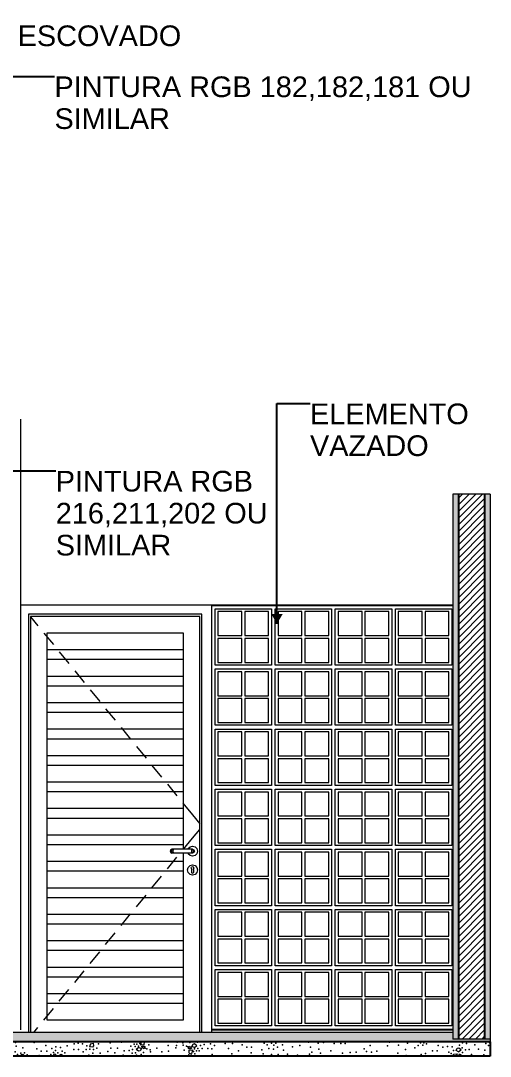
# Model space of a CAD drawing. Header units: metres. Extents: x -77 to 95, y 0 to 9.
# Drawn here: x -44.01 to -41.51, y -0.14 to 5.37 of the extents above; entities that cross this region are included whole.
import ezdxf

# ---------------------------------------------------------------- set-up
doc = ezdxf.new("R2010")
doc.units = ezdxf.units.M
doc.header["$MEASUREMENT"] = 0
for name, color, linetype, lineweight in [('0_Caneta_No__1', 7, 'Continuous', 35), ('0_Caneta_No__241', 7, 'Continuous', 13), ('Janelas Archicad_Caneta_No__3', 7, 'Continuous', 25), ('Janelas Archicad_Caneta_No__43', 44, 'Continuous', 0), ('LAJES.EST_Caneta_No__241', 7, 'Continuous', 13), ('LAJES.EST_Caneta_No__3', 7, 'Continuous', 25), ('PAREDE CONSTRUIR_Caneta_No__241', 7, 'Continuous', 13), ('PAREDE CONSTRUIR_Caneta_No__3', 7, 'Continuous', 25), ('PILARES.EST_Caneta_No__241', 7, 'Continuous', 13), ('Portas Archicad_Caneta_No__241', 7, 'Continuous', 13)]:
    doc.layers.add(name, color=color, linetype=linetype, lineweight=lineweight)
doc.layers.add('LAJES.EST', color=7, linetype='Continuous')
doc.layers.add('PAREDE CONSTRUIR', color=7, linetype='Continuous')
doc.layers.add('LAJES.EST_Caneta_No__95', color=7, linetype='Continuous', lineweight=0, true_color=0xaeaeae)
doc.styles.add('ESTILO_GERADO_1', font='arial.ttf')
doc.dimstyles.new('ESTILO_GERADO__3', dxfattribs={"dimtxt": 0.18, "dimasz": 0.057, "dimexe": 0.18, "dimexo": 0.0625, "dimgap": 0, "dimtad": 0, "dimtih": 1, "dimtoh": 1, "dimdec": 4, "dimzin": 0, "dimdsep": 46, "dimcen": 0.09, "dimadec": 0, "dimazin": 0, "dimtfac": 1, "dimtdec": 4, "dimtmove": 0, "dimatfit": 3, "dimldrblk": 'ARROWHEAD_16', "dimfxl": 0, "dimtolj": 1, "dimtzin": 0, "dimarcsym": 0})

# ---------------------------------------------------------------- blocks, each defined once
blk = doc.blocks.new('*X2')
at = {"layer": 'LAJES.EST_Caneta_No__241', "color": 7, "linetype": 'Continuous', "lineweight": 13}
for p, q in [((-43.6432, -0.0748), (-43.6474, -0.0919)), ((-43.6312, -0.0923), (-43.6474, -0.0919)), ((-43.6432, -0.0748), (-43.6287, -0.0718)), ((-43.6259, -0.0857), (-43.6312, -0.0923)), ((-43.6287, -0.0718), (-43.6259, -0.0857)), ((-43.3852, -0.0939), (-43.3988, -0.105)), ((-43.3861, -0.115), (-43.3988, -0.105)), ((-43.3852, -0.0939), (-43.3718, -0.1002)), ((-43.3718, -0.1002), (-43.378, -0.113)), ((-43.3751, -0.0821), (-43.3709, -0.065)), ((-43.3577, -0.0809), (-43.3751, -0.0821)), ((-43.3699, -0.0926), (-43.3686, -0.0874)), ((-43.3583, -0.1021), (-43.3699, -0.0926)), ((-43.3686, -0.0874), (-43.3527, -0.0881)), ((-43.3527, -0.0881), (-43.3583, -0.1021)), ((-43.357, -0.065), (-43.3577, -0.0809)), ((-43.1216, -0.1012), (-43.1159, -0.0872)), ((-43.1057, -0.102), (-43.1216, -0.1012)), ((-43.1173, -0.125), (-43.1166, -0.1084)), ((-43.1166, -0.1084), (-43.0992, -0.1073)), ((-43.1159, -0.0872), (-43.1044, -0.0967)), ((-43.1044, -0.0967), (-43.1057, -0.102)), ((-43.0992, -0.1073), (-43.1043, -0.1279)), ((-43.1025, -0.0891), (-43.0963, -0.0763)), ((-43.0891, -0.0955), (-43.1025, -0.0891)), ((-43.0963, -0.0763), (-43.0881, -0.0743)), ((-43.0891, -0.0955), (-43.0755, -0.0843)), ((-43.0881, -0.0743), (-43.0755, -0.0843)), ((-41.6963, -0.1109), (-41.6901, -0.0981)), ((-41.6901, -0.0981), (-41.682, -0.0961)), ((-41.6829, -0.1172), (-41.6693, -0.1061)), ((-41.682, -0.0961), (-41.6693, -0.1061)), ((-44.0151, -0.1415), (-44.0109, -0.1329)), ((-44.0109, -0.1329), (-44.0027, -0.1308)), ((-44.0027, -0.1308), (-43.9901, -0.1408)), ((-43.9909, -0.1415), (-43.9901, -0.1408)), ((-43.8434, -0.1402), (-43.8317, -0.129)), ((-43.8432, -0.1415), (-43.8434, -0.1402)), ((-43.8317, -0.129), (-43.8196, -0.1415)), ((-43.811, -0.1399), (-43.8, -0.1297)), ((-43.8082, -0.1415), (-43.811, -0.1399)), ((-43.8, -0.1297), (-43.795, -0.1318)), ((-43.795, -0.1318), (-43.7968, -0.1415)), ((-43.378, -0.113), (-43.3861, -0.115)), ((-43.1173, -0.125), (-43.1043, -0.1279)), ((-41.7109, -0.1415), (-41.7105, -0.1302)), ((-41.7105, -0.1302), (-41.6896, -0.1283)), ((-41.6829, -0.1172), (-41.6963, -0.1109)), ((-41.6896, -0.1283), (-41.6949, -0.1415)), ((-41.6828, -0.1415), (-41.6774, -0.1281)), ((-41.6774, -0.1281), (-41.6658, -0.1377)), ((-41.6658, -0.1377), (-41.6668, -0.1415))]:
    blk.add_line(p, q, dxfattribs=at)
for p in [(-44.356, -0.0756), (-44.3344, -0.0967), (-44.3284, -0.0703), (-44.3015, -0.0732), (-44.2886, -0.0881), (-44.2605, -0.0736), (-44.2159, -0.0736), (-44.2017, -0.107), (-44.1778, -0.1069), (-44.1533, -0.0862), (-44.1045, -0.0862), (-44.0985, -0.0729), (-44.0411, -0.068), (-44.0384, -0.0885), (-44.0027, -0.0963), (-43.9418, -0.0679), (-43.928, -0.1023), (-43.8805, -0.0849), (-43.8487, -0.1009), (-43.8265, -0.0905), (-43.8022, -0.0943), (-43.7725, -0.0652), (-43.766, -0.0867), (-43.7311, -0.1048), (-43.7296, -0.0756), (-43.7082, -0.0709), (-43.7069, -0.1046), (-43.6848, -0.0754), (-43.6664, -0.1051), (-43.6627, -0.0851), (-43.6468, -0.1031), (-43.6264, -0.105), (-43.6089, -0.0981), (-43.5998, -0.0755), (-43.5376, -0.0692), (-43.5343, -0.0991), (-43.4983, -0.0982), (-43.4775, -0.0671), (-43.4453, -0.0654), (-43.4367, -0.11), (-43.4272, -0.0885), (-43.4181, -0.106), (-43.4104, -0.0776), (-43.4039, -0.0892), (-43.3959, -0.0769), (-43.3863, -0.0879), (-43.3804, -0.0736), (-43.3508, -0.0982), (-43.3427, -0.1021), (-43.3311, -0.0802), (-43.3252, -0.1075), (-43.2893, -0.099), (-43.2291, -0.0845), (-43.1888, -0.0974), (-43.1848, -0.0836), (-43.1817, -0.0659), (-43.151, -0.0708), (-43.1491, -0.0818), (-43.1432, -0.1091), (-43.1316, -0.0872), (-43.1235, -0.0911), (-43.1138, -0.0686), (-43.088, -0.1015), (-43.0723, -0.0655), (-43.0704, -0.1002), (-43.0562, -0.0833), (-43.0471, -0.1009), (-43.0375, -0.0794), (-43.0186, -0.1002), (-43.0038, -0.075), (-42.9973, -0.1024), (-42.9815, -0.085), (-42.9251, -0.0743), (-42.908, -0.1003), (-42.8863, -0.0728), (-42.8353, -0.0804), (-42.8099, -0.0938), (-42.7857, -0.0936), (-42.7295, -0.1071), (-42.7172, -0.0713), (-42.7019, -0.0798), (-42.6933, -0.0996), (-42.6795, -0.071), (-42.669, -0.1033), (-42.6661, -0.0824), (-42.6555, -0.0724), (-42.6468, -0.0929), (-42.6204, -0.08), (-42.615, -0.1089), (-42.5676, -0.0915), (-42.5288, -0.0837), (-42.4813, -0.0667), (-42.4716, -0.093), (-42.4308, -0.0709), (-42.4264, -0.1031), (-42.4015, -0.0676), (-42.346, -0.074), (-42.3105, -0.0733), (-42.2866, -0.0732), (-42.1857, -0.1012), (-42.1539, -0.0835), (-42.0608, -0.0857), (-42.0511, -0.0662), (-42.0031, -0.0819), (-41.966, -0.1062), (-41.9551, -0.0715), (-41.9149, -0.0971), (-41.8984, -0.0842), (-41.8851, -0.0703), (-41.8725, -0.0832), (-41.8682, -0.0699), (-41.8531, -0.0757), (-41.792, -0.085), (-41.7675, -0.0931), (-41.7413, -0.089), (-41.7171, -0.0905), (-41.6781, -0.083), (-41.663, -0.0969), (-41.6624, -0.0691), (-41.6462, -0.1071), (-41.6407, -0.074), (-41.6263, -0.106), (-41.5965, -0.0811), (-41.5772, -0.1032), (-41.5426, -0.1098), (-41.5373, -0.0726), (-41.523, -0.0833), (-41.5188, -0.0687), (-44.357, -0.1238), (-44.3486, -0.1407), (-44.3405, -0.1292), (-44.3155, -0.1361), (-44.2444, -0.1201), (-44.2004, -0.1353), (-44.1465, -0.1415), (-44.0728, -0.1218), (-44.053, -0.1387), (-44.0435, -0.1184), (-44.0317, -0.1317), (-44.0135, -0.1254), (-43.993, -0.1227), (-43.9799, -0.1345), (-43.9155, -0.1379), (-43.9043, -0.1144), (-43.8752, -0.1139), (-43.8541, -0.1329), (-43.8401, -0.1215), (-43.8294, -0.1114), (-43.8161, -0.1229), (-43.7936, -0.114), (-43.7783, -0.1225), (-43.7175, -0.1399), (-43.6816, -0.118), (-43.6508, -0.1348), (-43.6306, -0.1256), (-43.5918, -0.1241), (-43.5501, -0.1166), (-43.5131, -0.1234), (-43.4889, -0.1405), (-43.4681, -0.1353), (-43.4628, -0.1119), (-43.4216, -0.1395), (-43.4213, -0.1244), (-43.402, -0.1238), (-43.3975, -0.1364), (-43.3735, -0.1313), (-43.3605, -0.1208), (-43.3233, -0.1185), (-43.2631, -0.1183), (-43.2264, -0.1139), (-43.1194, -0.1333), (-43.1073, -0.1364), (-43.0939, -0.1157), (-43.0864, -0.1279), (-43.0783, -0.1124), (-43.0639, -0.1118), (-42.994, -0.1323), (-42.97, -0.1388), (-42.952, -0.1394), (-42.8894, -0.1283), (-42.8541, -0.1133), (-42.7873, -0.1227), (-42.7231, -0.1286), (-42.6783, -0.1321), (-42.6434, -0.132), (-42.5942, -0.1304), (-42.5398, -0.135), (-42.5154, -0.1388), (-42.4758, -0.1303), (-42.4644, -0.119), (-42.4184, -0.1254), (-42.3986, -0.1408), (-42.3635, -0.1122), (-42.3522, -0.1393), (-42.301, -0.1248), (-42.2606, -0.121), (-42.2286, -0.1188), (-42.1728, -0.1162), (-42.1459, -0.119), (-42.1182, -0.1137), (-42.0065, -0.1251), (-41.9626, -0.1381), (-41.8815, -0.132), (-41.8592, -0.1273), (-41.8211, -0.113), (-41.7975, -0.1131), (-41.7777, -0.1401), (-41.7355, -0.1188), (-41.7215, -0.1272), (-41.7094, -0.1116), (-41.6612, -0.1208), (-41.6141, -0.132), (-41.5481, -0.1333)]:
    blk.add_point(p, dxfattribs=at)
blk = doc.blocks.new('ARROWHEAD_16')
at = {"linetype": 'Continuous', "lineweight": 0}
blk.add_hatch(color=0, dxfattribs=at).paths.add_polyline_path([(-0.9093, 0.525), (0, 0), (-0.9093, -0.525)])
at = {"color": 0, "linetype": 'Continuous', "lineweight": 0}
blk.add_line((0, 0), (-1, 0), dxfattribs=at)

msp = doc.modelspace()

# ---------------------------------------------------------------- hatches: boundary and pattern name
at = {"layer": 'LAJES.EST_Caneta_No__95', "linetype": 'Continuous', "lineweight": 0, "true_color": 0xaeaeae}
msp.add_hatch(color=253, dxfattribs=at).paths.add_polyline_path([(-44.3609, -0.065), (-41.514, -0.065), (-41.514, -0.05), (-41.714, -0.05), (-41.714, -0.015), (-44.3609, -0.015)])
at = {"layer": 'PAREDE CONSTRUIR', "linetype": 'Continuous', "lineweight": 0, "true_color": 0xffffff}
for points in [[(-41.714, -0.05), (-41.684, -0.05), (-41.684, 2.85), (-41.714, 2.85)], [(-41.544, -0.05), (-41.514, -0.05), (-41.514, 2.85), (-41.544, 2.85)]]:
    msp.add_hatch(color=7, dxfattribs=at).paths.add_polyline_path(points)
at = {"layer": 'PAREDE CONSTRUIR', "linetype": 'Continuous', "lineweight": 0, "true_color": 0x000000}
h = msp.add_hatch(dxfattribs=at)
h.set_pattern_fill('common_brick_0001', color=18, style=0, pattern_type=2)
h.set_pattern_definition([(45, (0, 0), (-0.01767767, 0.01767767), [])])
h.paths.add_polyline_path([(-41.684, 2.85), (-41.684, -0.05), (-41.544, -0.05), (-41.544, 2.85)])

# ---------------------------------------------------------------- linework, layer by layer
at = {"layer": 'Janelas Archicad_Caneta_No__3', "color": 7, "linetype": 'Continuous', "lineweight": 25}
for p, q in [((-42.9991, 2.26), (-41.714, 2.26)), ((-41.714, 0), (-42.9991, 0))]:
    msp.add_line(p, q, dxfattribs=at)
at = {"layer": 'Janelas Archicad_Caneta_No__43', "color": 44, "linetype": 'Continuous', "lineweight": 0}
for p, q in [((-42.9791, 1.94), (-42.9791, 2.24)), ((-42.9791, 2.24), (-42.6791, 2.24)), ((-42.8366, 2.225), (-42.9641, 2.225)), ((-42.9641, 2.225), (-42.9641, 2.0975)), ((-42.8366, 2.0975), (-42.8366, 2.225)), ((-42.6941, 2.225), (-42.8216, 2.225)), ((-42.8216, 2.225), (-42.8216, 2.0975)), ((-42.6941, 2.0975), (-42.6941, 2.225)), ((-42.6791, 2.24), (-42.6791, 1.94)), ((-42.6591, 1.94), (-42.6591, 2.24)), ((-42.6591, 2.24), (-42.3591, 2.24)), ((-42.5166, 2.225), (-42.6441, 2.225)), ((-42.6441, 2.225), (-42.6441, 2.0975)), ((-42.5166, 2.0975), (-42.5166, 2.225)), ((-42.3741, 2.225), (-42.5016, 2.225)), ((-42.5016, 2.225), (-42.5016, 2.0975)), ((-42.3741, 2.0975), (-42.3741, 2.225)), ((-42.3591, 2.24), (-42.3591, 1.94)), ((-42.3391, 1.94), (-42.3391, 2.24)), ((-42.3391, 2.24), (-42.0391, 2.24)), ((-42.1966, 2.225), (-42.3241, 2.225)), ((-42.3241, 2.225), (-42.3241, 2.0975)), ((-42.1966, 2.0975), (-42.1966, 2.225)), ((-42.0541, 2.225), (-42.1816, 2.225)), ((-42.1816, 2.225), (-42.1816, 2.0975)), ((-42.0541, 2.0975), (-42.0541, 2.225)), ((-42.0391, 2.24), (-42.0391, 1.94)), ((-42.0191, 1.94), (-42.0191, 2.24)), ((-42.0191, 2.24), (-41.7191, 2.24)), ((-41.8766, 2.225), (-42.0041, 2.225)), ((-42.0041, 2.225), (-42.0041, 2.0975)), ((-41.8766, 2.0975), (-41.8766, 2.225)), ((-41.7341, 2.225), (-41.8616, 2.225)), ((-41.8616, 2.225), (-41.8616, 2.0975)), ((-41.7341, 2.0975), (-41.7341, 2.225)), ((-41.7191, 2.24), (-41.7191, 1.94)), ((-42.9641, 2.0975), (-42.8366, 2.0975)), ((-42.8216, 2.0975), (-42.6941, 2.0975)), ((-42.6441, 2.0975), (-42.5166, 2.0975)), ((-42.5016, 2.0975), (-42.3741, 2.0975)), ((-42.3241, 2.0975), (-42.1966, 2.0975)), ((-42.1816, 2.0975), (-42.0541, 2.0975)), ((-42.0041, 2.0975), (-41.8766, 2.0975)), ((-41.8616, 2.0975), (-41.7341, 2.0975)), ((-42.8366, 2.0825), (-42.9641, 2.0825)), ((-42.9641, 2.0825), (-42.9641, 1.955)), ((-42.8366, 1.955), (-42.8366, 2.0825)), ((-42.6941, 2.0825), (-42.8216, 2.0825)), ((-42.8216, 2.0825), (-42.8216, 1.955)), ((-42.6941, 1.955), (-42.6941, 2.0825)), ((-42.5166, 2.0825), (-42.6441, 2.0825)), ((-42.6441, 2.0825), (-42.6441, 1.955)), ((-42.5166, 1.955), (-42.5166, 2.0825)), ((-42.3741, 2.0825), (-42.5016, 2.0825)), ((-42.5016, 2.0825), (-42.5016, 1.955)), ((-42.3741, 1.955), (-42.3741, 2.0825)), ((-42.1966, 2.0825), (-42.3241, 2.0825)), ((-42.3241, 2.0825), (-42.3241, 1.955)), ((-42.1966, 1.955), (-42.1966, 2.0825)), ((-42.0541, 2.0825), (-42.1816, 2.0825)), ((-42.1816, 2.0825), (-42.1816, 1.955)), ((-42.0541, 1.955), (-42.0541, 2.0825)), ((-41.8766, 2.0825), (-42.0041, 2.0825)), ((-42.0041, 2.0825), (-42.0041, 1.955)), ((-41.8766, 1.955), (-41.8766, 2.0825)), ((-41.7341, 2.0825), (-41.8616, 2.0825)), ((-41.8616, 2.0825), (-41.8616, 1.955)), ((-41.7341, 1.955), (-41.7341, 2.0825)), ((-42.6791, 1.94), (-42.9791, 1.94)), ((-42.9641, 1.955), (-42.8366, 1.955)), ((-42.8216, 1.955), (-42.6941, 1.955)), ((-42.3591, 1.94), (-42.6591, 1.94)), ((-42.6441, 1.955), (-42.5166, 1.955)), ((-42.5016, 1.955), (-42.3741, 1.955)), ((-42.0391, 1.94), (-42.3391, 1.94)), ((-42.3241, 1.955), (-42.1966, 1.955)), ((-42.1816, 1.955), (-42.0541, 1.955)), ((-41.7191, 1.94), (-42.0191, 1.94)), ((-42.0041, 1.955), (-41.8766, 1.955)), ((-41.8616, 1.955), (-41.7341, 1.955)), ((-42.9791, 1.62), (-42.9791, 1.92)), ((-42.9791, 1.92), (-42.6791, 1.92)), ((-42.8366, 1.905), (-42.9641, 1.905)), ((-42.9641, 1.905), (-42.9641, 1.7775)), ((-42.8366, 1.7775), (-42.8366, 1.905)), ((-42.6941, 1.905), (-42.8216, 1.905)), ((-42.8216, 1.905), (-42.8216, 1.7775)), ((-42.6941, 1.7775), (-42.6941, 1.905)), ((-42.6791, 1.92), (-42.6791, 1.62)), ((-42.6591, 1.62), (-42.6591, 1.92)), ((-42.6591, 1.92), (-42.3591, 1.92)), ((-42.5166, 1.905), (-42.6441, 1.905)), ((-42.6441, 1.905), (-42.6441, 1.7775)), ((-42.5166, 1.7775), (-42.5166, 1.905)), ((-42.3741, 1.905), (-42.5016, 1.905)), ((-42.5016, 1.905), (-42.5016, 1.7775)), ((-42.3741, 1.7775), (-42.3741, 1.905)), ((-42.3591, 1.92), (-42.3591, 1.62)), ((-42.3391, 1.62), (-42.3391, 1.92)), ((-42.3391, 1.92), (-42.0391, 1.92)), ((-42.1966, 1.905), (-42.3241, 1.905)), ((-42.3241, 1.905), (-42.3241, 1.7775)), ((-42.1966, 1.7775), (-42.1966, 1.905)), ((-42.0541, 1.905), (-42.1816, 1.905)), ((-42.1816, 1.905), (-42.1816, 1.7775)), ((-42.0541, 1.7775), (-42.0541, 1.905)), ((-42.0391, 1.92), (-42.0391, 1.62)), ((-42.0191, 1.62), (-42.0191, 1.92)), ((-42.0191, 1.92), (-41.7191, 1.92)), ((-41.8766, 1.905), (-42.0041, 1.905)), ((-42.0041, 1.905), (-42.0041, 1.7775)), ((-41.8766, 1.7775), (-41.8766, 1.905)), ((-41.7341, 1.905), (-41.8616, 1.905)), ((-41.8616, 1.905), (-41.8616, 1.7775)), ((-41.7341, 1.7775), (-41.7341, 1.905)), ((-41.7191, 1.92), (-41.7191, 1.62)), ((-42.9641, 1.7775), (-42.8366, 1.7775)), ((-42.8216, 1.7775), (-42.6941, 1.7775)), ((-42.6441, 1.7775), (-42.5166, 1.7775)), ((-42.5016, 1.7775), (-42.3741, 1.7775)), ((-42.3241, 1.7775), (-42.1966, 1.7775)), ((-42.1816, 1.7775), (-42.0541, 1.7775)), ((-42.0041, 1.7775), (-41.8766, 1.7775)), ((-41.8616, 1.7775), (-41.7341, 1.7775)), ((-42.8366, 1.7625), (-42.9641, 1.7625)), ((-42.9641, 1.7625), (-42.9641, 1.635)), ((-42.8366, 1.635), (-42.8366, 1.7625)), ((-42.6941, 1.7625), (-42.8216, 1.7625)), ((-42.8216, 1.7625), (-42.8216, 1.635)), ((-42.6941, 1.635), (-42.6941, 1.7625)), ((-42.5166, 1.7625), (-42.6441, 1.7625)), ((-42.6441, 1.7625), (-42.6441, 1.635)), ((-42.5166, 1.635), (-42.5166, 1.7625)), ((-42.3741, 1.7625), (-42.5016, 1.7625)), ((-42.5016, 1.7625), (-42.5016, 1.635)), ((-42.3741, 1.635), (-42.3741, 1.7625)), ((-42.1966, 1.7625), (-42.3241, 1.7625)), ((-42.3241, 1.7625), (-42.3241, 1.635)), ((-42.1966, 1.635), (-42.1966, 1.7625)), ((-42.0541, 1.7625), (-42.1816, 1.7625)), ((-42.1816, 1.7625), (-42.1816, 1.635)), ((-42.0541, 1.635), (-42.0541, 1.7625)), ((-41.8766, 1.7625), (-42.0041, 1.7625)), ((-42.0041, 1.7625), (-42.0041, 1.635)), ((-41.8766, 1.635), (-41.8766, 1.7625)), ((-41.7341, 1.7625), (-41.8616, 1.7625)), ((-41.8616, 1.7625), (-41.8616, 1.635)), ((-41.7341, 1.635), (-41.7341, 1.7625)), ((-42.6791, 1.62), (-42.9791, 1.62)), ((-42.9791, 1.3), (-42.9791, 1.6)), ((-42.9791, 1.6), (-42.6791, 1.6)), ((-42.9641, 1.635), (-42.8366, 1.635)), ((-42.8216, 1.635), (-42.6941, 1.635)), ((-42.6791, 1.6), (-42.6791, 1.3)), ((-42.3591, 1.62), (-42.6591, 1.62)), ((-42.6591, 1.3), (-42.6591, 1.6)), ((-42.6591, 1.6), (-42.3591, 1.6)), ((-42.6441, 1.635), (-42.5166, 1.635)), ((-42.5016, 1.635), (-42.3741, 1.635)), ((-42.3591, 1.6), (-42.3591, 1.3)), ((-42.0391, 1.62), (-42.3391, 1.62)), ((-42.3391, 1.3), (-42.3391, 1.6)), ((-42.3391, 1.6), (-42.0391, 1.6)), ((-42.3241, 1.635), (-42.1966, 1.635)), ((-42.1816, 1.635), (-42.0541, 1.635)), ((-42.0391, 1.6), (-42.0391, 1.3)), ((-41.7191, 1.62), (-42.0191, 1.62)), ((-42.0191, 1.3), (-42.0191, 1.6)), ((-42.0191, 1.6), (-41.7191, 1.6)), ((-42.0041, 1.635), (-41.8766, 1.635)), ((-41.8616, 1.635), (-41.7341, 1.635)), ((-41.7191, 1.6), (-41.7191, 1.3)), ((-42.8366, 1.585), (-42.9641, 1.585)), ((-42.9641, 1.585), (-42.9641, 1.4575)), ((-42.8366, 1.4575), (-42.8366, 1.585)), ((-42.6941, 1.585), (-42.8216, 1.585)), ((-42.8216, 1.585), (-42.8216, 1.4575)), ((-42.6941, 1.4575), (-42.6941, 1.585)), ((-42.5166, 1.585), (-42.6441, 1.585)), ((-42.6441, 1.585), (-42.6441, 1.4575)), ((-42.5166, 1.4575), (-42.5166, 1.585)), ((-42.3741, 1.585), (-42.5016, 1.585)), ((-42.5016, 1.585), (-42.5016, 1.4575)), ((-42.3741, 1.4575), (-42.3741, 1.585)), ((-42.1966, 1.585), (-42.3241, 1.585)), ((-42.3241, 1.585), (-42.3241, 1.4575)), ((-42.1966, 1.4575), (-42.1966, 1.585)), ((-42.0541, 1.585), (-42.1816, 1.585)), ((-42.1816, 1.585), (-42.1816, 1.4575)), ((-42.0541, 1.4575), (-42.0541, 1.585)), ((-41.8766, 1.585), (-42.0041, 1.585)), ((-42.0041, 1.585), (-42.0041, 1.4575)), ((-41.8766, 1.4575), (-41.8766, 1.585)), ((-41.7341, 1.585), (-41.8616, 1.585)), ((-41.8616, 1.585), (-41.8616, 1.4575)), ((-41.7341, 1.4575), (-41.7341, 1.585)), ((-42.9641, 1.4575), (-42.8366, 1.4575)), ((-42.8366, 1.4425), (-42.9641, 1.4425)), ((-42.9641, 1.4425), (-42.9641, 1.315)), ((-42.8366, 1.315), (-42.8366, 1.4425)), ((-42.8216, 1.4575), (-42.6941, 1.4575)), ((-42.6941, 1.4425), (-42.8216, 1.4425)), ((-42.8216, 1.4425), (-42.8216, 1.315)), ((-42.6941, 1.315), (-42.6941, 1.4425)), ((-42.6441, 1.4575), (-42.5166, 1.4575)), ((-42.5166, 1.4425), (-42.6441, 1.4425)), ((-42.6441, 1.4425), (-42.6441, 1.315)), ((-42.5166, 1.315), (-42.5166, 1.4425)), ((-42.5016, 1.4575), (-42.3741, 1.4575)), ((-42.3741, 1.4425), (-42.5016, 1.4425)), ((-42.5016, 1.4425), (-42.5016, 1.315)), ((-42.3741, 1.315), (-42.3741, 1.4425)), ((-42.3241, 1.4575), (-42.1966, 1.4575)), ((-42.1966, 1.4425), (-42.3241, 1.4425)), ((-42.3241, 1.4425), (-42.3241, 1.315)), ((-42.1966, 1.315), (-42.1966, 1.4425)), ((-42.1816, 1.4575), (-42.0541, 1.4575)), ((-42.0541, 1.4425), (-42.1816, 1.4425)), ((-42.1816, 1.4425), (-42.1816, 1.315)), ((-42.0541, 1.315), (-42.0541, 1.4425)), ((-42.0041, 1.4575), (-41.8766, 1.4575)), ((-41.8766, 1.4425), (-42.0041, 1.4425)), ((-42.0041, 1.4425), (-42.0041, 1.315)), ((-41.8766, 1.315), (-41.8766, 1.4425)), ((-41.8616, 1.4575), (-41.7341, 1.4575)), ((-41.7341, 1.4425), (-41.8616, 1.4425)), ((-41.8616, 1.4425), (-41.8616, 1.315)), ((-41.7341, 1.315), (-41.7341, 1.4425)), ((-42.6791, 1.3), (-42.9791, 1.3)), ((-42.9791, 0.98), (-42.9791, 1.28)), ((-42.9791, 1.28), (-42.6791, 1.28)), ((-42.9641, 1.315), (-42.8366, 1.315)), ((-42.8216, 1.315), (-42.6941, 1.315)), ((-42.6791, 1.28), (-42.6791, 0.98)), ((-42.3591, 1.3), (-42.6591, 1.3)), ((-42.6591, 0.98), (-42.6591, 1.28)), ((-42.6591, 1.28), (-42.3591, 1.28)), ((-42.6441, 1.315), (-42.5166, 1.315)), ((-42.5016, 1.315), (-42.3741, 1.315)), ((-42.3591, 1.28), (-42.3591, 0.98)), ((-42.0391, 1.3), (-42.3391, 1.3)), ((-42.3391, 0.98), (-42.3391, 1.28)), ((-42.3391, 1.28), (-42.0391, 1.28)), ((-42.3241, 1.315), (-42.1966, 1.315)), ((-42.1816, 1.315), (-42.0541, 1.315)), ((-42.0391, 1.28), (-42.0391, 0.98)), ((-41.7191, 1.3), (-42.0191, 1.3)), ((-42.0191, 0.98), (-42.0191, 1.28)), ((-42.0191, 1.28), (-41.7191, 1.28)), ((-42.0041, 1.315), (-41.8766, 1.315)), ((-41.8616, 1.315), (-41.7341, 1.315)), ((-41.7191, 1.28), (-41.7191, 0.98)), ((-42.8366, 1.265), (-42.9641, 1.265)), ((-42.9641, 1.265), (-42.9641, 1.1375)), ((-42.8366, 1.1375), (-42.8366, 1.265)), ((-42.6941, 1.265), (-42.8216, 1.265)), ((-42.8216, 1.265), (-42.8216, 1.1375)), ((-42.6941, 1.1375), (-42.6941, 1.265)), ((-42.5166, 1.265), (-42.6441, 1.265)), ((-42.6441, 1.265), (-42.6441, 1.1375)), ((-42.5166, 1.1375), (-42.5166, 1.265)), ((-42.3741, 1.265), (-42.5016, 1.265)), ((-42.5016, 1.265), (-42.5016, 1.1375)), ((-42.3741, 1.1375), (-42.3741, 1.265)), ((-42.1966, 1.265), (-42.3241, 1.265)), ((-42.3241, 1.265), (-42.3241, 1.1375)), ((-42.1966, 1.1375), (-42.1966, 1.265)), ((-42.0541, 1.265), (-42.1816, 1.265)), ((-42.1816, 1.265), (-42.1816, 1.1375)), ((-42.0541, 1.1375), (-42.0541, 1.265)), ((-41.8766, 1.265), (-42.0041, 1.265)), ((-42.0041, 1.265), (-42.0041, 1.1375)), ((-41.8766, 1.1375), (-41.8766, 1.265)), ((-41.7341, 1.265), (-41.8616, 1.265)), ((-41.8616, 1.265), (-41.8616, 1.1375)), ((-41.7341, 1.1375), (-41.7341, 1.265)), ((-42.9641, 1.1375), (-42.8366, 1.1375)), ((-42.8366, 1.1225), (-42.9641, 1.1225)), ((-42.9641, 1.1225), (-42.9641, 0.995)), ((-42.8366, 0.995), (-42.8366, 1.1225)), ((-42.8216, 1.1375), (-42.6941, 1.1375)), ((-42.6941, 1.1225), (-42.8216, 1.1225)), ((-42.8216, 1.1225), (-42.8216, 0.995)), ((-42.6941, 0.995), (-42.6941, 1.1225)), ((-42.6441, 1.1375), (-42.5166, 1.1375)), ((-42.5166, 1.1225), (-42.6441, 1.1225)), ((-42.6441, 1.1225), (-42.6441, 0.995)), ((-42.5166, 0.995), (-42.5166, 1.1225)), ((-42.5016, 1.1375), (-42.3741, 1.1375)), ((-42.3741, 1.1225), (-42.5016, 1.1225)), ((-42.5016, 1.1225), (-42.5016, 0.995)), ((-42.3741, 0.995), (-42.3741, 1.1225)), ((-42.3241, 1.1375), (-42.1966, 1.1375)), ((-42.1966, 1.1225), (-42.3241, 1.1225)), ((-42.3241, 1.1225), (-42.3241, 0.995)), ((-42.1966, 0.995), (-42.1966, 1.1225)), ((-42.1816, 1.1375), (-42.0541, 1.1375)), ((-42.0541, 1.1225), (-42.1816, 1.1225)), ((-42.1816, 1.1225), (-42.1816, 0.995)), ((-42.0541, 0.995), (-42.0541, 1.1225)), ((-42.0041, 1.1375), (-41.8766, 1.1375)), ((-41.8766, 1.1225), (-42.0041, 1.1225)), ((-42.0041, 1.1225), (-42.0041, 0.995)), ((-41.8766, 0.995), (-41.8766, 1.1225)), ((-41.8616, 1.1375), (-41.7341, 1.1375)), ((-41.7341, 1.1225), (-41.8616, 1.1225)), ((-41.8616, 1.1225), (-41.8616, 0.995)), ((-41.7341, 0.995), (-41.7341, 1.1225)), ((-42.9641, 0.995), (-42.8366, 0.995)), ((-42.8216, 0.995), (-42.6941, 0.995)), ((-42.6441, 0.995), (-42.5166, 0.995)), ((-42.5016, 0.995), (-42.3741, 0.995)), ((-42.3241, 0.995), (-42.1966, 0.995)), ((-42.1816, 0.995), (-42.0541, 0.995)), ((-42.0041, 0.995), (-41.8766, 0.995)), ((-41.8616, 0.995), (-41.7341, 0.995)), ((-42.6791, 0.98), (-42.9791, 0.98)), ((-42.9791, 0.66), (-42.9791, 0.96)), ((-42.9791, 0.96), (-42.6791, 0.96)), ((-42.8366, 0.945), (-42.9641, 0.945)), ((-42.9641, 0.945), (-42.9641, 0.8175)), ((-42.8366, 0.8175), (-42.8366, 0.945)), ((-42.6941, 0.945), (-42.8216, 0.945)), ((-42.8216, 0.945), (-42.8216, 0.8175)), ((-42.6941, 0.8175), (-42.6941, 0.945)), ((-42.6791, 0.96), (-42.6791, 0.66)), ((-42.3591, 0.98), (-42.6591, 0.98)), ((-42.6591, 0.66), (-42.6591, 0.96)), ((-42.6591, 0.96), (-42.3591, 0.96)), ((-42.5166, 0.945), (-42.6441, 0.945)), ((-42.6441, 0.945), (-42.6441, 0.8175)), ((-42.5166, 0.8175), (-42.5166, 0.945)), ((-42.3741, 0.945), (-42.5016, 0.945)), ((-42.5016, 0.945), (-42.5016, 0.8175)), ((-42.3741, 0.8175), (-42.3741, 0.945)), ((-42.3591, 0.96), (-42.3591, 0.66)), ((-42.0391, 0.98), (-42.3391, 0.98)), ((-42.3391, 0.66), (-42.3391, 0.96)), ((-42.3391, 0.96), (-42.0391, 0.96)), ((-42.1966, 0.945), (-42.3241, 0.945)), ((-42.3241, 0.945), (-42.3241, 0.8175)), ((-42.1966, 0.8175), (-42.1966, 0.945)), ((-42.0541, 0.945), (-42.1816, 0.945)), ((-42.1816, 0.945), (-42.1816, 0.8175)), ((-42.0541, 0.8175), (-42.0541, 0.945)), ((-42.0391, 0.96), (-42.0391, 0.66)), ((-41.7191, 0.98), (-42.0191, 0.98)), ((-42.0191, 0.66), (-42.0191, 0.96)), ((-42.0191, 0.96), (-41.7191, 0.96)), ((-41.8766, 0.945), (-42.0041, 0.945)), ((-42.0041, 0.945), (-42.0041, 0.8175)), ((-41.8766, 0.8175), (-41.8766, 0.945)), ((-41.7341, 0.945), (-41.8616, 0.945)), ((-41.8616, 0.945), (-41.8616, 0.8175)), ((-41.7341, 0.8175), (-41.7341, 0.945)), ((-41.7191, 0.96), (-41.7191, 0.66)), ((-42.9641, 0.8175), (-42.8366, 0.8175)), ((-42.8366, 0.8025), (-42.9641, 0.8025)), ((-42.9641, 0.8025), (-42.9641, 0.675)), ((-42.8366, 0.675), (-42.8366, 0.8025)), ((-42.8216, 0.8175), (-42.6941, 0.8175)), ((-42.6941, 0.8025), (-42.8216, 0.8025)), ((-42.8216, 0.8025), (-42.8216, 0.675)), ((-42.6941, 0.675), (-42.6941, 0.8025)), ((-42.6441, 0.8175), (-42.5166, 0.8175)), ((-42.5166, 0.8025), (-42.6441, 0.8025)), ((-42.6441, 0.8025), (-42.6441, 0.675)), ((-42.5166, 0.675), (-42.5166, 0.8025)), ((-42.5016, 0.8175), (-42.3741, 0.8175)), ((-42.3741, 0.8025), (-42.5016, 0.8025)), ((-42.5016, 0.8025), (-42.5016, 0.675)), ((-42.3741, 0.675), (-42.3741, 0.8025)), ((-42.3241, 0.8175), (-42.1966, 0.8175)), ((-42.1966, 0.8025), (-42.3241, 0.8025)), ((-42.3241, 0.8025), (-42.3241, 0.675)), ((-42.1966, 0.675), (-42.1966, 0.8025)), ((-42.1816, 0.8175), (-42.0541, 0.8175)), ((-42.0541, 0.8025), (-42.1816, 0.8025)), ((-42.1816, 0.8025), (-42.1816, 0.675)), ((-42.0541, 0.675), (-42.0541, 0.8025)), ((-42.0041, 0.8175), (-41.8766, 0.8175)), ((-41.8766, 0.8025), (-42.0041, 0.8025)), ((-42.0041, 0.8025), (-42.0041, 0.675)), ((-41.8766, 0.675), (-41.8766, 0.8025)), ((-41.8616, 0.8175), (-41.7341, 0.8175)), ((-41.7341, 0.8025), (-41.8616, 0.8025)), ((-41.8616, 0.8025), (-41.8616, 0.675)), ((-41.7341, 0.675), (-41.7341, 0.8025)), ((-42.9641, 0.675), (-42.8366, 0.675)), ((-42.8216, 0.675), (-42.6941, 0.675)), ((-42.6441, 0.675), (-42.5166, 0.675)), ((-42.5016, 0.675), (-42.3741, 0.675)), ((-42.3241, 0.675), (-42.1966, 0.675)), ((-42.1816, 0.675), (-42.0541, 0.675)), ((-42.0041, 0.675), (-41.8766, 0.675)), ((-41.8616, 0.675), (-41.7341, 0.675)), ((-42.6791, 0.66), (-42.9791, 0.66)), ((-42.9791, 0.34), (-42.9791, 0.64)), ((-42.9791, 0.64), (-42.6791, 0.64)), ((-42.8366, 0.625), (-42.9641, 0.625)), ((-42.9641, 0.625), (-42.9641, 0.4975)), ((-42.8366, 0.4975), (-42.8366, 0.625)), ((-42.6941, 0.625), (-42.8216, 0.625)), ((-42.8216, 0.625), (-42.8216, 0.4975)), ((-42.6941, 0.4975), (-42.6941, 0.625)), ((-42.6791, 0.64), (-42.6791, 0.34)), ((-42.3591, 0.66), (-42.6591, 0.66)), ((-42.6591, 0.34), (-42.6591, 0.64)), ((-42.6591, 0.64), (-42.3591, 0.64)), ((-42.5166, 0.625), (-42.6441, 0.625)), ((-42.6441, 0.625), (-42.6441, 0.4975)), ((-42.5166, 0.4975), (-42.5166, 0.625)), ((-42.3741, 0.625), (-42.5016, 0.625)), ((-42.5016, 0.625), (-42.5016, 0.4975)), ((-42.3741, 0.4975), (-42.3741, 0.625)), ((-42.3591, 0.64), (-42.3591, 0.34)), ((-42.0391, 0.66), (-42.3391, 0.66)), ((-42.3391, 0.34), (-42.3391, 0.64)), ((-42.3391, 0.64), (-42.0391, 0.64)), ((-42.1966, 0.625), (-42.3241, 0.625)), ((-42.3241, 0.625), (-42.3241, 0.4975)), ((-42.1966, 0.4975), (-42.1966, 0.625)), ((-42.0541, 0.625), (-42.1816, 0.625)), ((-42.1816, 0.625), (-42.1816, 0.4975)), ((-42.0541, 0.4975), (-42.0541, 0.625)), ((-42.0391, 0.64), (-42.0391, 0.34)), ((-41.7191, 0.66), (-42.0191, 0.66)), ((-42.0191, 0.34), (-42.0191, 0.64)), ((-42.0191, 0.64), (-41.7191, 0.64)), ((-41.8766, 0.625), (-42.0041, 0.625)), ((-42.0041, 0.625), (-42.0041, 0.4975)), ((-41.8766, 0.4975), (-41.8766, 0.625)), ((-41.7341, 0.625), (-41.8616, 0.625)), ((-41.8616, 0.625), (-41.8616, 0.4975)), ((-41.7341, 0.4975), (-41.7341, 0.625)), ((-41.7191, 0.64), (-41.7191, 0.34)), ((-42.9641, 0.4975), (-42.8366, 0.4975)), ((-42.8216, 0.4975), (-42.6941, 0.4975)), ((-42.6441, 0.4975), (-42.5166, 0.4975)), ((-42.5016, 0.4975), (-42.3741, 0.4975)), ((-42.3241, 0.4975), (-42.1966, 0.4975)), ((-42.1816, 0.4975), (-42.0541, 0.4975)), ((-42.0041, 0.4975), (-41.8766, 0.4975)), ((-41.8616, 0.4975), (-41.7341, 0.4975)), ((-42.8366, 0.4825), (-42.9641, 0.4825)), ((-42.9641, 0.4825), (-42.9641, 0.355)), ((-42.8366, 0.355), (-42.8366, 0.4825)), ((-42.6941, 0.4825), (-42.8216, 0.4825)), ((-42.8216, 0.4825), (-42.8216, 0.355)), ((-42.6941, 0.355), (-42.6941, 0.4825)), ((-42.5166, 0.4825), (-42.6441, 0.4825)), ((-42.6441, 0.4825), (-42.6441, 0.355)), ((-42.5166, 0.355), (-42.5166, 0.4825)), ((-42.3741, 0.4825), (-42.5016, 0.4825)), ((-42.5016, 0.4825), (-42.5016, 0.355)), ((-42.3741, 0.355), (-42.3741, 0.4825)), ((-42.1966, 0.4825), (-42.3241, 0.4825)), ((-42.3241, 0.4825), (-42.3241, 0.355)), ((-42.1966, 0.355), (-42.1966, 0.4825)), ((-42.0541, 0.4825), (-42.1816, 0.4825)), ((-42.1816, 0.4825), (-42.1816, 0.355)), ((-42.0541, 0.355), (-42.0541, 0.4825)), ((-41.8766, 0.4825), (-42.0041, 0.4825)), ((-42.0041, 0.4825), (-42.0041, 0.355)), ((-41.8766, 0.355), (-41.8766, 0.4825)), ((-41.7341, 0.4825), (-41.8616, 0.4825)), ((-41.8616, 0.4825), (-41.8616, 0.355)), ((-41.7341, 0.355), (-41.7341, 0.4825)), ((-42.6791, 0.34), (-42.9791, 0.34)), ((-42.9641, 0.355), (-42.8366, 0.355)), ((-42.8216, 0.355), (-42.6941, 0.355)), ((-42.3591, 0.34), (-42.6591, 0.34)), ((-42.6441, 0.355), (-42.5166, 0.355)), ((-42.5016, 0.355), (-42.3741, 0.355)), ((-42.0391, 0.34), (-42.3391, 0.34)), ((-42.3241, 0.355), (-42.1966, 0.355)), ((-42.1816, 0.355), (-42.0541, 0.355)), ((-41.7191, 0.34), (-42.0191, 0.34)), ((-42.0041, 0.355), (-41.8766, 0.355)), ((-41.8616, 0.355), (-41.7341, 0.355)), ((-42.9791, 0.02), (-42.9791, 0.32)), ((-42.9791, 0.32), (-42.6791, 0.32)), ((-42.8366, 0.305), (-42.9641, 0.305)), ((-42.9641, 0.305), (-42.9641, 0.1775)), ((-42.8366, 0.1775), (-42.8366, 0.305)), ((-42.6941, 0.305), (-42.8216, 0.305)), ((-42.8216, 0.305), (-42.8216, 0.1775)), ((-42.6941, 0.1775), (-42.6941, 0.305)), ((-42.6791, 0.32), (-42.6791, 0.02)), ((-42.6591, 0.02), (-42.6591, 0.32)), ((-42.6591, 0.32), (-42.3591, 0.32)), ((-42.5166, 0.305), (-42.6441, 0.305)), ((-42.6441, 0.305), (-42.6441, 0.1775)), ((-42.5166, 0.1775), (-42.5166, 0.305)), ((-42.3741, 0.305), (-42.5016, 0.305)), ((-42.5016, 0.305), (-42.5016, 0.1775)), ((-42.3741, 0.1775), (-42.3741, 0.305)), ((-42.3591, 0.32), (-42.3591, 0.02)), ((-42.3391, 0.02), (-42.3391, 0.32)), ((-42.3391, 0.32), (-42.0391, 0.32)), ((-42.1966, 0.305), (-42.3241, 0.305)), ((-42.3241, 0.305), (-42.3241, 0.1775)), ((-42.1966, 0.1775), (-42.1966, 0.305)), ((-42.0541, 0.305), (-42.1816, 0.305)), ((-42.1816, 0.305), (-42.1816, 0.1775)), ((-42.0541, 0.1775), (-42.0541, 0.305)), ((-42.0391, 0.32), (-42.0391, 0.02)), ((-42.0191, 0.02), (-42.0191, 0.32)), ((-42.0191, 0.32), (-41.7191, 0.32)), ((-41.8766, 0.305), (-42.0041, 0.305)), ((-42.0041, 0.305), (-42.0041, 0.1775)), ((-41.8766, 0.1775), (-41.8766, 0.305)), ((-41.7341, 0.305), (-41.8616, 0.305)), ((-41.8616, 0.305), (-41.8616, 0.1775)), ((-41.7341, 0.1775), (-41.7341, 0.305)), ((-41.7191, 0.32), (-41.7191, 0.02)), ((-42.9641, 0.1775), (-42.8366, 0.1775)), ((-42.8216, 0.1775), (-42.6941, 0.1775)), ((-42.6441, 0.1775), (-42.5166, 0.1775)), ((-42.5016, 0.1775), (-42.3741, 0.1775)), ((-42.3241, 0.1775), (-42.1966, 0.1775)), ((-42.1816, 0.1775), (-42.0541, 0.1775)), ((-42.0041, 0.1775), (-41.8766, 0.1775)), ((-41.8616, 0.1775), (-41.7341, 0.1775)), ((-42.8366, 0.1625), (-42.9641, 0.1625)), ((-42.9641, 0.1625), (-42.9641, 0.035)), ((-42.8366, 0.035), (-42.8366, 0.1625)), ((-42.6941, 0.1625), (-42.8216, 0.1625)), ((-42.8216, 0.1625), (-42.8216, 0.035)), ((-42.6941, 0.035), (-42.6941, 0.1625)), ((-42.5166, 0.1625), (-42.6441, 0.1625)), ((-42.6441, 0.1625), (-42.6441, 0.035)), ((-42.5166, 0.035), (-42.5166, 0.1625)), ((-42.3741, 0.1625), (-42.5016, 0.1625)), ((-42.5016, 0.1625), (-42.5016, 0.035)), ((-42.3741, 0.035), (-42.3741, 0.1625)), ((-42.1966, 0.1625), (-42.3241, 0.1625)), ((-42.3241, 0.1625), (-42.3241, 0.035)), ((-42.1966, 0.035), (-42.1966, 0.1625)), ((-42.0541, 0.1625), (-42.1816, 0.1625)), ((-42.1816, 0.1625), (-42.1816, 0.035)), ((-42.0541, 0.035), (-42.0541, 0.1625)), ((-41.8766, 0.1625), (-42.0041, 0.1625)), ((-42.0041, 0.1625), (-42.0041, 0.035)), ((-41.8766, 0.035), (-41.8766, 0.1625)), ((-41.7341, 0.1625), (-41.8616, 0.1625)), ((-41.8616, 0.1625), (-41.8616, 0.035)), ((-41.7341, 0.035), (-41.7341, 0.1625)), ((-42.6791, 0.02), (-42.9791, 0.02)), ((-42.9641, 0.035), (-42.8366, 0.035)), ((-42.8216, 0.035), (-42.6941, 0.035)), ((-42.3591, 0.02), (-42.6591, 0.02)), ((-42.6441, 0.035), (-42.5166, 0.035)), ((-42.5016, 0.035), (-42.3741, 0.035)), ((-42.0391, 0.02), (-42.3391, 0.02)), ((-42.3241, 0.035), (-42.1966, 0.035)), ((-42.1816, 0.035), (-42.0541, 0.035)), ((-41.7191, 0.02), (-42.0191, 0.02)), ((-42.0041, 0.035), (-41.8766, 0.035)), ((-41.8616, 0.035), (-41.7341, 0.035))]:
    msp.add_line(p, q, dxfattribs=at)
at = {"layer": 'LAJES.EST_Caneta_No__241', "color": 7, "linetype": 'Continuous', "lineweight": 13}
for p, q in [((-41.714, -0.015), (-44.3609, -0.015)), ((-41.514, -0.05), (-41.514, -0.065))]:
    msp.add_line(p, q, dxfattribs=at)
at = {"layer": 'LAJES.EST_Caneta_No__241', "color": 7, "linetype": 'Continuous', "lineweight": 13, "flags": 128}
msp.add_lwpolyline([(-41.514, -0.05), (-41.544, -0.05), (-41.684, -0.05), (-41.714, -0.05)], dxfattribs=at)
at = {"layer": 'LAJES.EST_Caneta_No__3', "color": 7, "linetype": 'Continuous', "lineweight": 25}
for p, q in [((-41.514, -0.065), (-44.3609, -0.065)), ((-41.514, -0.065), (-41.514, -0.1415)), ((-41.514, -0.1415), (-44.3609, -0.1415))]:
    msp.add_line(p, q, dxfattribs=at)
at = {"layer": 'PAREDE CONSTRUIR_Caneta_No__241', "color": 7, "linetype": 'Continuous', "lineweight": 13}
for p, q in [((-41.714, 2.85), (-41.714, -0.015)), ((-41.514, 2.85), (-41.514, -0.05)), ((-41.714, -0.015), (-41.714, -0.05))]:
    msp.add_line(p, q, dxfattribs=at)
at = {"layer": 'PAREDE CONSTRUIR_Caneta_No__241', "color": 7, "linetype": 'Continuous', "lineweight": 13, "flags": 128}
msp.add_lwpolyline([(-41.514, 2.85), (-41.544, 2.85), (-41.684, 2.85), (-41.714, 2.85)], dxfattribs=at)
at = {"layer": 'PAREDE CONSTRUIR_Caneta_No__3', "color": 7, "linetype": 'Continuous', "lineweight": 25}
for p, q in [((-41.684, 2.85), (-41.684, -0.05)), ((-41.544, 2.85), (-41.544, -0.05))]:
    msp.add_line(p, q, dxfattribs=at)
at = {"layer": 'PILARES.EST_Caneta_No__241', "color": 7, "linetype": 'Continuous', "lineweight": 13}
msp.add_line((-44.014, 0), (-44.014, 3.25), dxfattribs=at)
at = {"layer": 'Portas Archicad_Caneta_No__241', "color": 7, "linetype": 'Continuous', "lineweight": 13}
for p, q in [((-44.014, 2.262), (-42.9991, 2.262)), ((-42.9991, 2.262), (-42.9991, -0.015)), ((-43.9731, 2.212), (-43.9731, -0.015)), ((-43.0491, 2.212), (-43.9731, 2.212)), ((-43.0491, -0.015), (-43.0491, 2.212)), ((-43.9611, 2.2), (-43.9611, -0.015)), ((-43.0611, 2.2), (-43.9611, 2.2)), ((-43.9611, 2.1973), (-43.9224, 2.15)), ((-43.0611, -0.015), (-43.0611, 2.2)), ((-43.8908, 2.1113), (-43.8402, 2.0494)), ((-43.8731, 0.05), (-43.8731, 2.112)), ((-43.8731, 2.112), (-43.1491, 2.112)), ((-43.1491, 2.112), (-43.1491, 0.96)), ((-43.1491, 2.0212), (-43.8731, 2.0212)), ((-43.8086, 2.0107), (-43.7579, 1.9487)), ((-43.8731, 1.9712), (-43.1491, 1.9712)), ((-43.1491, 1.8804), (-43.8731, 1.8804)), ((-43.7263, 1.91), (-43.6757, 1.848)), ((-43.8731, 1.8304), (-43.1491, 1.8304)), ((-43.6441, 1.8093), (-43.5935, 1.7474)), ((-43.1491, 1.7396), (-43.8731, 1.7396)), ((-43.5618, 1.7086), (-43.5112, 1.6467)), ((-43.8731, 1.6896), (-43.1491, 1.6896)), ((-43.1491, 1.5988), (-43.8731, 1.5988)), ((-43.4796, 1.608), (-43.429, 1.546)), ((-43.8731, 1.5488), (-43.1491, 1.5488)), ((-43.3973, 1.5073), (-43.3467, 1.4453)), ((-43.1491, 1.458), (-43.8731, 1.458)), ((-43.8731, 1.408), (-43.1491, 1.408)), ((-43.3151, 1.4066), (-43.2645, 1.3447)), ((-43.1491, 1.3172), (-43.8731, 1.3172)), ((-43.2328, 1.3059), (-43.1822, 1.244)), ((-43.8731, 1.2672), (-43.1491, 1.2672)), ((-43.1491, 1.1764), (-43.8731, 1.1764)), ((-43.1506, 1.2053), (-43.1, 1.1433)), ((-43.8731, 1.1264), (-43.1491, 1.1264)), ((-43.0997, 1.143), (-43.0611, 1.0957)), ((-43.0997, 1.019), (-43.0611, 1.0663)), ((-43.1491, 1.0356), (-43.8731, 1.0356)), ((-43.1479, 0.96), (-43.1, 1.0187)), ((-43.8731, 0.9856), (-43.1491, 0.9856)), ((-43.2161, 0.9571), (-43.2191, 0.95)), ((-43.2191, 0.95), (-43.2161, 0.9429)), ((-43.2146, 0.9571), (-43.2173, 0.95)), ((-43.2173, 0.95), (-43.2146, 0.9429)), ((-43.2091, 0.96), (-43.2161, 0.9571)), ((-43.2161, 0.9429), (-43.2091, 0.94)), ((-43.2098, 0.9571), (-43.2119, 0.95)), ((-43.2119, 0.95), (-43.2098, 0.9429)), ((-43.2079, 0.96), (-43.2091, 0.96)), ((-43.2079, 0.94), (-43.2091, 0.94)), ((-43.2047, 0.96), (-43.2079, 0.96)), ((-43.2047, 0.94), (-43.2079, 0.94)), ((-43.1998, 0.96), (-43.2047, 0.96)), ((-43.1998, 0.94), (-43.2047, 0.94)), ((-43.2026, 0.9571), (-43.2037, 0.95)), ((-43.2037, 0.95), (-43.2026, 0.9429)), ((-43.1941, 0.96), (-43.1998, 0.96)), ((-43.1941, 0.94), (-43.1998, 0.94)), ((-43.1141, 0.96), (-43.1941, 0.96)), ((-43.1141, 0.94), (-43.1941, 0.94)), ((-43.1491, 0.94), (-43.1491, 0.05)), ((-43.1234, 0.96), (-43.1224, 0.9635)), ((-43.1224, 0.9365), (-43.1234, 0.94)), ((-43.1224, 0.9635), (-43.1126, 0.9734)), ((-43.1083, 0.96), (-43.1141, 0.96)), ((-43.1083, 0.94), (-43.1141, 0.94)), ((-43.1126, 0.9734), (-43.0991, 0.977)), ((-43.1035, 0.96), (-43.1083, 0.96)), ((-43.1035, 0.94), (-43.1083, 0.94)), ((-43.1056, 0.9571), (-43.1044, 0.95)), ((-43.1044, 0.95), (-43.1056, 0.9429)), ((-43.1002, 0.96), (-43.1035, 0.96)), ((-43.1002, 0.94), (-43.1035, 0.94)), ((-43.0991, 0.96), (-43.1002, 0.96)), ((-43.0991, 0.94), (-43.1002, 0.94)), ((-43.0991, 0.977), (-43.0856, 0.9734)), ((-43.0991, 0.96), (-43.092, 0.9571)), ((-43.092, 0.9429), (-43.0991, 0.94)), ((-43.0984, 0.9571), (-43.0962, 0.95)), ((-43.0962, 0.95), (-43.0984, 0.9429)), ((-43.0935, 0.9571), (-43.0908, 0.95)), ((-43.0908, 0.95), (-43.0935, 0.9429)), ((-43.092, 0.9571), (-43.0891, 0.95)), ((-43.0891, 0.95), (-43.092, 0.9429)), ((-43.0856, 0.9734), (-43.0757, 0.9635)), ((-43.0757, 0.9635), (-43.0721, 0.95)), ((-43.0721, 0.95), (-43.0757, 0.9365)), ((-43.1491, 0.8948), (-43.8731, 0.8948)), ((-43.2328, 0.8561), (-43.1822, 0.918)), ((-43.1126, 0.9266), (-43.1224, 0.9365)), ((-43.0991, 0.923), (-43.1126, 0.9266)), ((-43.0856, 0.9266), (-43.0991, 0.923)), ((-43.0757, 0.9365), (-43.0856, 0.9266)), ((-43.8731, 0.8448), (-43.1491, 0.8448)), ((-43.1261, 0.85), (-43.1224, 0.8635)), ((-43.1224, 0.8365), (-43.1261, 0.85)), ((-43.1224, 0.8635), (-43.1126, 0.8734)), ((-43.1126, 0.8266), (-43.1224, 0.8365)), ((-43.1126, 0.8734), (-43.0991, 0.877)), ((-43.1058, 0.8616), (-43.1065, 0.8597)), ((-43.1065, 0.8597), (-43.1041, 0.8544)), ((-43.1058, 0.8616), (-43.1044, 0.8651)), ((-43.0991, 0.8674), (-43.1044, 0.8651)), ((-43.1041, 0.8544), (-43.1041, 0.8529)), ((-43.1041, 0.8529), (-43.1041, 0.85)), ((-43.1041, 0.85), (-43.1041, 0.8471)), ((-43.1041, 0.8471), (-43.1041, 0.8413)), ((-43.1041, 0.8413), (-43.1041, 0.8375)), ((-43.1041, 0.8375), (-43.1026, 0.834)), ((-43.1026, 0.834), (-43.0991, 0.8325)), ((-43.0991, 0.877), (-43.0856, 0.8734)), ((-43.0937, 0.8651), (-43.0991, 0.8674)), ((-43.0991, 0.8325), (-43.0955, 0.834)), ((-43.0955, 0.834), (-43.0941, 0.8375)), ((-43.0941, 0.8544), (-43.0916, 0.8597)), ((-43.0941, 0.8529), (-43.0941, 0.8544)), ((-43.0941, 0.8529), (-43.0941, 0.85)), ((-43.0941, 0.85), (-43.0941, 0.8471)), ((-43.0941, 0.8471), (-43.0941, 0.8413)), ((-43.0941, 0.8413), (-43.0941, 0.8375)), ((-43.0923, 0.8616), (-43.0937, 0.8651)), ((-43.0923, 0.8616), (-43.0916, 0.8597)), ((-43.0856, 0.8734), (-43.0757, 0.8635)), ((-43.0757, 0.8365), (-43.0856, 0.8266)), ((-43.0757, 0.8635), (-43.0721, 0.85)), ((-43.0721, 0.85), (-43.0757, 0.8365)), ((-43.3151, 0.7554), (-43.2645, 0.8173)), ((-43.0991, 0.823), (-43.1126, 0.8266)), ((-43.0856, 0.8266), (-43.0991, 0.823)), ((-43.1491, 0.754), (-43.8731, 0.754)), ((-43.3973, 0.6547), (-43.3467, 0.7167)), ((-43.8731, 0.704), (-43.1491, 0.704)), ((-43.1491, 0.6132), (-43.8731, 0.6132)), ((-43.4796, 0.554), (-43.429, 0.616)), ((-43.8731, 0.5632), (-43.1491, 0.5632)), ((-43.5618, 0.4534), (-43.5112, 0.5153)), ((-43.1491, 0.4724), (-43.8731, 0.4724)), ((-43.8731, 0.4224), (-43.1491, 0.4224)), ((-43.6441, 0.3527), (-43.5935, 0.4146)), ((-43.1491, 0.3316), (-43.8731, 0.3316)), ((-43.8731, 0.2816), (-43.1491, 0.2816)), ((-43.7263, 0.252), (-43.6757, 0.314)), ((-43.1491, 0.1908), (-43.8731, 0.1908)), ((-43.8086, 0.1513), (-43.7579, 0.2133)), ((-43.8908, 0.0507), (-43.8402, 0.1126)), ((-43.8731, 0.1408), (-43.1491, 0.1408)), ((-43.9445, -0.015), (-43.9224, 0.012)), ((-43.1491, 0.05), (-43.8731, 0.05))]:
    msp.add_line(p, q, dxfattribs=at)

# ---------------------------------------------------------------- block references
at = {"layer": 'LAJES.EST', "lineweight": 0}
msp.add_blockref('*X2', (0, 0), dxfattribs=at)

# ---------------------------------------------------------------- texts
at = {"layer": '0_Caneta_No__1', "color": 7, "linetype": 'Continuous', "lineweight": 35, "insert": (-45.5244, 5.345), "char_height": 0.11, "attachment_point": 1, "style": 'ESTILO_GERADO_1'}
msp.add_mtext('\\A1;{\\pql;\\fArial|b0|i0|c0|p0;\\W1.000000;LOGO SUS EM AÇO ESCOVADO}', dxfattribs=at)
at = {"layer": '0_Caneta_No__1', "color": 7, "linetype": 'Continuous', "lineweight": 35, "char_height": 0.11, "attachment_point": 1, "style": 'ESTILO_GERADO_1'}
for s, insert, width, line_spacing_factor in [('\\A1;{\\pql;\\fArial|b0|i0|c0|p0;\\W1.000000;PINTURA RGB \\fArial|b0|i0|c0|p0;\\W1.000000;182\\fArial|b0|i0|c0|p0;\\W1.000000;,\\fArial|b0|i0|c0|p0;\\W1.000000;182\\fArial|b0|i0|c0|p0;\\W1.000000;,\\fArial|b0|i0|c0|p0;\\W1.000000;181\\fArial|b0|i0|c0|p0;\\W1.000000; OU SIMILAR}', (-43.8343, 5.0735), 2.437222, 0.923867), ('\\A1;{\\pql;\\fArial|b0|i0|c0|p0;\\W1.000000;ELEMENTO VAZADO}', (-42.4738, 3.3328), 0.952967, 0.923867), ('\\A1;{\\pql;\\fArial|b0|i0|c0|p0;\\W1.000000;PINTURA RGB \\fArial|b0|i0|c0|p0;\\W1.000000;216\\fArial|b0|i0|c0|p0;\\W1.000000;,\\fArial|b0|i0|c0|p0;\\W1.000000;211\\fArial|b0|i0|c0|p0;\\W1.000000;,\\fArial|b0|i0|c0|p0;\\W1.000000;202 \\fArial|b0|i0|c0|p0;\\W1.000000;OU SIMILAR}', (-43.8274, 2.9744), 1.576732, 0.928578)]:
    msp.add_mtext(s, dxfattribs=dict(at, insert=insert, width=width, line_spacing_factor=line_spacing_factor))

# ---------------------------------------------------------------- leaders
at = {"layer": '0_Caneta_No__241', "color": 7, "linetype": 'Continuous', "lineweight": 13, "annotation_type": 0, "has_hookline": 1, "hookline_direction": 0}
for points, text_width in [([(-46.1215, 4.0067), (-46.1215, 5.345), (-45.5244, 5.3702)], 2.3454), ([(-44.3343, 4.244), (-44.3343, 5.0735), (-43.8343, 5.0735)], 2.1945), ([(-42.6496, 2.1602), (-42.6496, 3.3328), (-42.4738, 3.3328)], 0.8257), ([(-44.6429, 1.0201), (-44.6429, 2.9744), (-43.8274, 2.9744)], 1.1098)]:
    msp.add_leader(points, dimstyle='ESTILO_GERADO__3', dxfattribs=dict(at, text_width=text_width))

doc.saveas('drawing.dxf')
